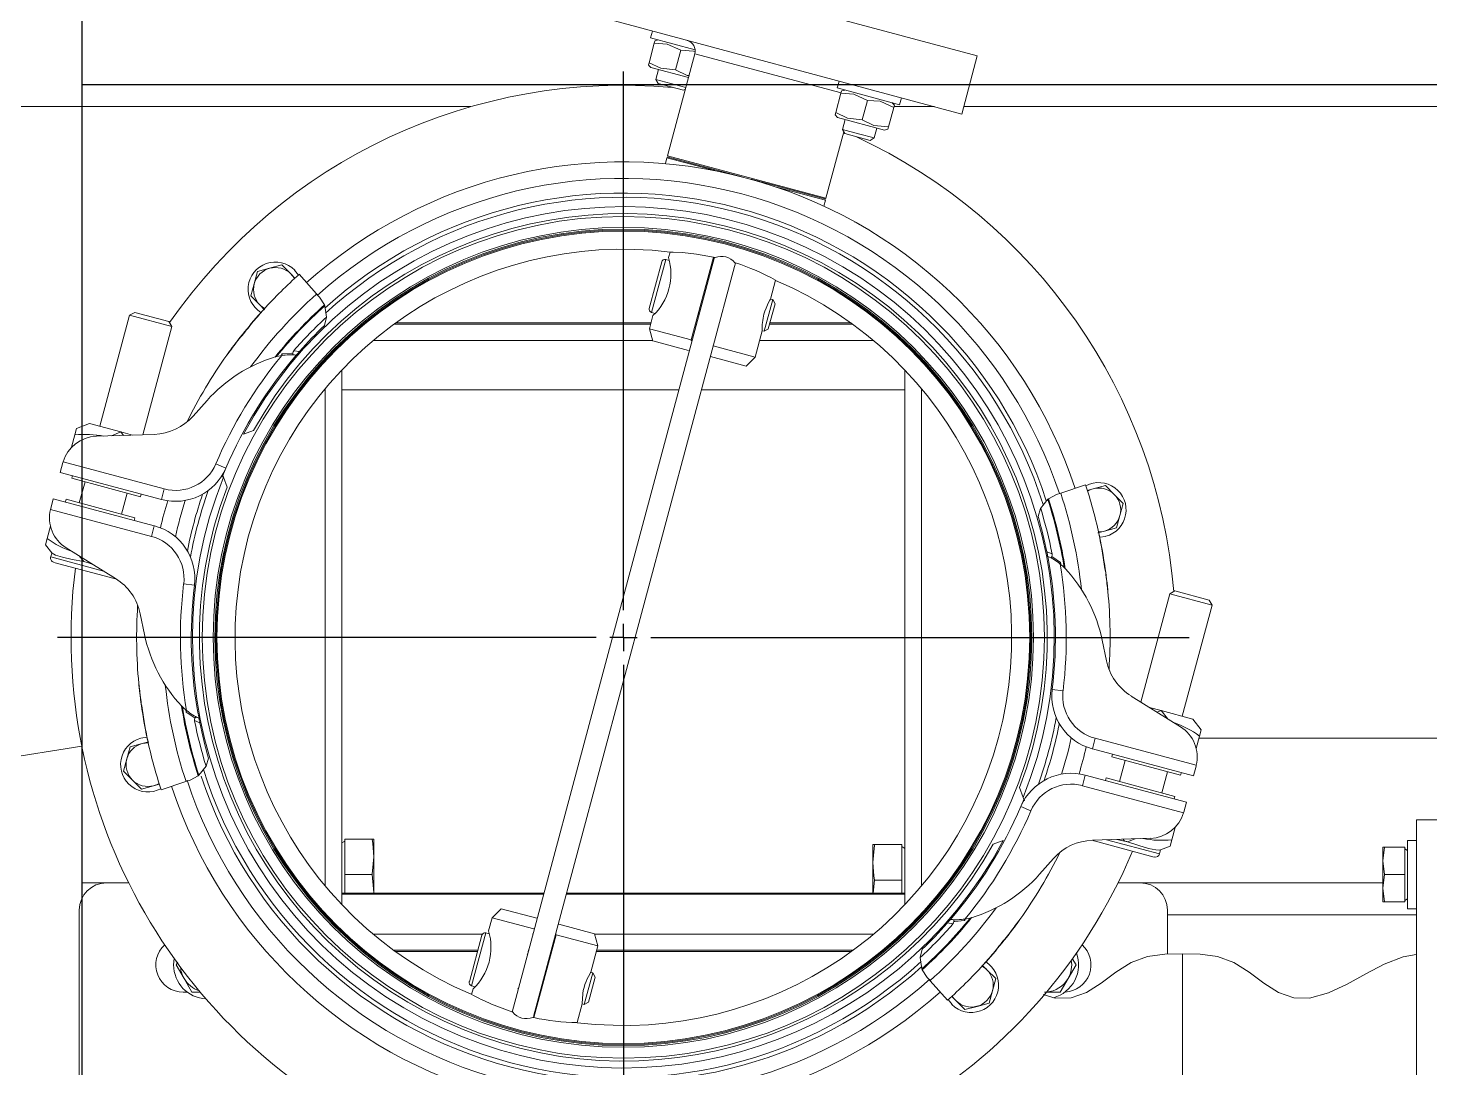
# Model space of a CAD drawing. Header units: millimetres. Extents: x -283029 to -254660, y -24907 to 10674.
# Drawn here: x -279119.95 to -279109.89, y -18343.87 to -18336.41 of the extents above; entities that cross this region are included whole.
import ezdxf

# ---------------------------------------------------------------- set-up
doc = ezdxf.new("R2010")
doc.units = ezdxf.units.MM
doc.header["$LTSCALE"] = 100

# ---------------------------------------------------------------- blocks, each defined once
blk = doc.blocks.new('SW_CENTERMARKSYMBOL_9')
at = {"color": 0, "linetype": 'Continuous'}
blk.add_line((0, 0.5), (0, 28.733), dxfattribs=at)
blk = doc.blocks.new('SW_CENTERMARKSYMBOL_10')
at = {"color": 0, "linetype": 'Continuous'}
for p, q in [((0, 0.5), (0, 10.35)), ((-0.5, 0), (-10.35, 0)), ((0, 0), (-0.25, 0)), ((0, 0), (0, 0.25)), ((0, 0), (0, -0.25)), ((0, 0), (0.25, 0)), ((0.5, 0), (10.35, 0)), ((0, -0.5), (0, -10.35))]:
    blk.add_line(p, q, dxfattribs=at)

msp = doc.modelspace()

# ---------------------------------------------------------------- linework, layer by layer
at = {"color": 1, "linetype": 'Continuous', "lineweight": 0}
for p, q in [((-279113.14, -18336.61), (-279114.876, -18336.145)), ((-279113.251, -18337.027), (-279115.902, -18336.316)), ((-279115.483, -18336.481), (-279115.47, -18336.432)), ((-279115.457, -18336.52), (-279115.494, -18336.659)), ((-279115.163, -18336.567), (-279115.483, -18336.481)), ((-279115.457, -18336.52), (-279115.452, -18336.504)), ((-279115.452, -18336.503), (-279115.428, -18336.496)), ((-279115.361, -18337.326), (-279115.165, -18336.595)), ((-279115.267, -18336.57), (-279115.305, -18336.709)), ((-279114.115, -18336.876), (-279115.165, -18336.595)), ((-279113.14, -18336.61), (-279113.251, -18337.027)), ((-279115.494, -18336.659), (-279115.498, -18336.674)), ((-279115.481, -18336.693), (-279115.498, -18336.676)), ((-279115.211, -18336.765), (-279115.481, -18336.693)), ((-279115.445, -18336.779), (-279115.426, -18336.708)), ((-279115.428, -18336.809), (-279115.445, -18336.779)), ((-279115.23, -18336.837), (-279115.445, -18336.779)), ((-279115.247, -18336.857), (-279115.428, -18336.809)), ((-279114.144, -18336.84), (-279114.135, -18336.808)), ((-279113.697, -18336.96), (-279114.144, -18336.84)), ((-279115.233, -18336.849), (-279115.247, -18336.857)), ((-279114.155, -18337.017), (-279114.118, -18336.878)), ((-279114.118, -18336.878), (-279114.113, -18336.863)), ((-279114.113, -18336.861), (-279114.089, -18336.855)), ((-279113.928, -18336.929), (-279113.966, -18337.068)), ((-279113.684, -18336.911), (-279113.697, -18336.96)), ((-279145.963, -18336.974), (-279116.771, -18336.974)), ((-279114.155, -18337.017), (-279114.159, -18337.033)), ((-279114.142, -18337.052), (-279114.159, -18337.034)), ((-279113.739, -18336.98), (-279113.776, -18337.119)), ((-279113.752, -18336.945), (-279113.734, -18336.963)), ((-279113.739, -18336.98), (-279113.734, -18336.963)), ((-279113.737, -18336.974), (-279113.447, -18336.974)), ((-279113.237, -18336.974), (-279108.377, -18336.974)), ((-279113.805, -18337.142), (-279114.142, -18337.052)), ((-279114.106, -18337.138), (-279114.087, -18337.067)), ((-279114.089, -18337.168), (-279114.106, -18337.138)), ((-279113.992, -18337.169), (-279114.106, -18337.138)), ((-279113.86, -18337.128), (-279113.879, -18337.199)), ((-279113.781, -18337.136), (-279113.805, -18337.142)), ((-279113.776, -18337.119), (-279113.781, -18337.136)), ((-279114.097, -18337.154), (-279114.225, -18337.63)), ((-279113.908, -18337.216), (-279114.089, -18337.168)), ((-279113.879, -18337.199), (-279113.992, -18337.169)), ((-279113.879, -18337.199), (-279113.908, -18337.216)), ((-279115.376, -18337.383), (-279115.365, -18337.341)), ((-279115.365, -18337.341), (-279115.356, -18337.336)), ((-279115.023, -18337.433), (-279115.365, -18337.341)), ((-279115.356, -18337.336), (-279115.361, -18337.326)), ((-279114.225, -18337.63), (-279115.361, -18337.326)), ((-279114.829, -18337.477), (-279115.356, -18337.336)), ((-279114.234, -18337.636), (-279114.761, -18337.495)), ((-279114.229, -18337.646), (-279114.571, -18337.554)), ((-279114.343, -18337.642), (-279114.343, -18337.642)), ((-279114.229, -18337.646), (-279114.24, -18337.687)), ((-279114.225, -18337.63), (-279114.234, -18337.636)), ((-279114.234, -18337.636), (-279114.229, -18337.646)), ((-279114.295, -18337.662), (-279114.295, -18337.662)), ((-279114.281, -18337.668), (-279114.281, -18337.668)), ((-279114.245, -18337.685), (-279114.245, -18337.685)), ((-279114.232, -18337.691), (-279114.232, -18337.691)), ((-279115.354, -18338.057), (-279115.343, -18338.017)), ((-279118.301, -18338.157), (-279118.214, -18338.134)), ((-279118.214, -18338.134), (-279118.126, -18338.11)), ((-279118.126, -18338.11), (-279118.062, -18338.174)), ((-279118.035, -18338.147), (-279118.007, -18338.182)), ((-279114.88, -18338.12), (-279116.322, -18343.502)), ((-279115.75, -18340.762), (-279115.025, -18338.055)), ((-279115.492, -18338.421), (-279115.403, -18338.088)), ((-279115.476, -18338.45), (-279115.374, -18338.071)), ((-279115.374, -18338.071), (-279115.349, -18338.078)), ((-279115.354, -18338.057), (-279115.354, -18338.057)), ((-279115.032, -18338.053), (-279115.192, -18338.648)), ((-279115.021, -18338.056), (-279115.032, -18338.053)), ((-279114.88, -18338.12), (-279114.873, -18338.096)), ((-279114.873, -18338.096), (-279114.877, -18338.095)), ((-279118.325, -18338.245), (-279118.348, -18338.332)), ((-279118.301, -18338.157), (-279118.325, -18338.245)), ((-279118.062, -18338.174), (-279118.031, -18338.206)), ((-279118.002, -18338.177), (-279117.877, -18338.317)), ((-279115.08, -18338.231), (-279115.072, -18338.233)), ((-279115.078, -18338.222), (-279115.075, -18338.223)), ((-279114.586, -18338.22), (-279114.622, -18338.354)), ((-279118.348, -18338.332), (-279118.284, -18338.396)), ((-279117.877, -18338.317), (-279117.856, -18338.34)), ((-279117.821, -18338.396), (-279117.856, -18338.34)), ((-279119.218, -18338.471), (-279119.181, -18338.45)), ((-279119.181, -18338.45), (-279118.936, -18338.515)), ((-279118.284, -18338.396), (-279118.25, -18338.431)), ((-279118.272, -18338.447), (-279118.272, -18338.447)), ((-279117.807, -18338.484), (-279117.819, -18338.402)), ((-279115.45, -18338.457), (-279115.476, -18338.45)), ((-279114.607, -18338.358), (-279114.668, -18338.585)), ((-279114.59, -18338.388), (-279114.639, -18338.568)), ((-279114.622, -18338.354), (-279114.607, -18338.358)), ((-279114.607, -18338.358), (-279114.59, -18338.388)), ((-279119.432, -18339.267), (-279119.218, -18338.471)), ((-279119.218, -18338.471), (-279118.915, -18338.552)), ((-279118.915, -18338.552), (-279119.123, -18339.328)), ((-279118.936, -18338.515), (-279118.915, -18338.552)), ((-279117.821, -18338.544), (-279117.807, -18338.484)), ((-279117.323, -18338.535), (-279115.482, -18338.535)), ((-279115.48, -18338.526), (-279117.311, -18338.526)), ((-279115.491, -18338.568), (-279115.466, -18338.473)), ((-279115.466, -18338.473), (-279115.466, -18338.473)), ((-279115.161, -18338.535), (-279115.153, -18338.535)), ((-279115.151, -18338.526), (-279115.159, -18338.526)), ((-279115.141, -18338.469), (-279115.143, -18338.468)), ((-279115.133, -18338.461), (-279115.141, -18338.459)), ((-279114.63, -18338.535), (-279114.033, -18338.535)), ((-279114.045, -18338.526), (-279114.627, -18338.526)), ((-279117.472, -18338.652), (-279115.468, -18338.652)), ((-279115.467, -18338.656), (-279115.491, -18338.568)), ((-279115.192, -18338.648), (-279115.491, -18338.568)), ((-279115.193, -18338.652), (-279115.185, -18338.652)), ((-279114.683, -18338.582), (-279114.733, -18338.771)), ((-279114.702, -18338.652), (-279113.883, -18338.652)), ((-279114.668, -18338.585), (-279114.683, -18338.582)), ((-279114.638, -18338.568), (-279114.668, -18338.585)), ((-279118.506, -18338.738), (-279118.507, -18338.737)), ((-279118.124, -18338.748), (-279118.13, -18338.755)), ((-279118.056, -18338.743), (-279118.124, -18338.748)), ((-279118.048, -18338.743), (-279118.056, -18338.743)), ((-279118.041, -18338.726), (-279118.001, -18338.731)), ((-279115.212, -18338.724), (-279115.467, -18338.655)), ((-279114.733, -18338.771), (-279115.033, -18338.691)), ((-279118.126, -18338.757), (-279118.127, -18338.758)), ((-279118.021, -18338.755), (-279118.024, -18338.756)), ((-279114.797, -18338.835), (-279115.053, -18338.766)), ((-279114.733, -18338.771), (-279114.798, -18338.835)), ((-279117.697, -18342.697), (-279117.697, -18338.865)), ((-279113.659, -18342.697), (-279113.659, -18338.865)), ((-279117.815, -18338.997), (-279117.815, -18342.565)), ((-279117.697, -18339.006), (-279115.28, -18339.006)), ((-279115.117, -18339.006), (-279113.659, -18339.006)), ((-279113.541, -18342.565), (-279113.541, -18338.997)), ((-279118.762, -18339.194), (-279118.662, -18339.082)), ((-279119.598, -18339.284), (-279119.507, -18339.247)), ((-279119.507, -18339.247), (-279119.28, -18339.308)), ((-279119.61, -18339.328), (-279119.634, -18339.418)), ((-279119.598, -18339.284), (-279119.61, -18339.328)), ((-279119.458, -18339.339), (-279119.042, -18339.325)), ((-279119.28, -18339.308), (-279119.348, -18339.335)), ((-279119.28, -18339.308), (-279119.197, -18339.33)), ((-279119.261, -18339.332), (-279119.28, -18339.308)), ((-279118.33, -18339.297), (-279118.402, -18339.323)), ((-279119.715, -18339.598), (-279119.696, -18339.528)), ((-279119.695, -18339.522), (-279119.696, -18339.528)), ((-279119.695, -18339.522), (-279118.97, -18339.716)), ((-279118.6, -18339.536), (-279118.528, -18339.567)), ((-279119.715, -18339.598), (-279118.99, -18339.792)), ((-279119.633, -18339.64), (-279119.628, -18339.621)), ((-279119.14, -18339.772), (-279119.633, -18339.64)), ((-279118.528, -18339.567), (-279118.555, -18339.633)), ((-279118.553, -18339.608), (-279118.545, -18339.631)), ((-279118.545, -18339.631), (-279118.519, -18339.703)), ((-279119.579, -18339.817), (-279119.538, -18339.665)), ((-279119.235, -18339.746), (-279119.276, -18339.898)), ((-279119.135, -18339.753), (-279119.14, -18339.772)), ((-279118.97, -18339.716), (-279118.99, -18339.792)), ((-279112.571, -18339.756), (-279112.63, -18339.787)), ((-279112.571, -18339.756), (-279112.542, -18339.746)), ((-279112.542, -18339.746), (-279112.364, -18339.688)), ((-279112.31, -18339.716), (-279112.353, -18339.727)), ((-279112.222, -18339.692), (-279112.31, -18339.716)), ((-279112.158, -18339.756), (-279112.222, -18339.692)), ((-279112.094, -18339.82), (-279112.158, -18339.756)), ((-279119.786, -18339.863), (-279119.784, -18339.857)), ((-279119.766, -18339.787), (-279119.784, -18339.857)), ((-279119.041, -18339.981), (-279119.766, -18339.787)), ((-279119.679, -18339.81), (-279119.673, -18339.791)), ((-279119.673, -18339.791), (-279119.181, -18339.923)), ((-279112.686, -18339.856), (-279112.704, -18339.915)), ((-279112.635, -18339.791), (-279112.686, -18339.856)), ((-279112.094, -18339.82), (-279112.118, -18339.908)), ((-279119.061, -18340.057), (-279119.786, -18339.863)), ((-279119.181, -18339.923), (-279119.186, -18339.942)), ((-279112.118, -18339.908), (-279112.141, -18339.995)), ((-279119.786, -18339.983), (-279119.81, -18340.072)), ((-279119.041, -18339.981), (-279119.061, -18340.057)), ((-279112.229, -18340.019), (-279112.275, -18340.031)), ((-279112.264, -18340.057), (-279112.264, -18340.057)), ((-279112.218, -18340.057), (-279112.263, -18340.063)), ((-279112.141, -18339.995), (-279112.229, -18340.019)), ((-279119.81, -18340.072), (-279119.822, -18340.117)), ((-279119.822, -18340.117), (-279119.776, -18340.176)), ((-279119.673, -18340.139), (-279119.319, -18340.359)), ((-279119.784, -18340.204), (-279119.776, -18340.175)), ((-279119.405, -18340.306), (-279119.784, -18340.204)), ((-279119.761, -18340.243), (-279119.33, -18340.358)), ((-279119.579, -18340.197), (-279119.547, -18340.238)), ((-279119.514, -18340.247), (-279119.505, -18340.243)), ((-279112.642, -18340.167), (-279112.603, -18340.183)), ((-279112.634, -18340.2), (-279112.636, -18340.198)), ((-279112.606, -18340.201), (-279112.599, -18340.205)), ((-279112.543, -18340.244), (-279112.599, -18340.205)), ((-279112.546, -18340.253), (-279112.546, -18340.254)), ((-279112.545, -18340.255), (-279112.546, -18340.254)), ((-279112.542, -18340.253), (-279112.543, -18340.244)), ((-279118.753, -18340.407), (-279118.831, -18340.398)), ((-279112.206, -18340.426), (-279112.207, -18340.426)), ((-279111.76, -18340.469), (-279111.723, -18340.448)), ((-279111.723, -18340.448), (-279111.478, -18340.514)), ((-279111.968, -18341.245), (-279111.76, -18340.469)), ((-279111.76, -18340.469), (-279111.457, -18340.55)), ((-279111.457, -18340.55), (-279111.67, -18341.347)), ((-279111.478, -18340.514), (-279111.457, -18340.55)), ((-279119.142, -18340.613), (-279119.111, -18340.76)), ((-279116.475, -18343.47), (-279115.75, -18340.762)), ((-279112.214, -18340.949), (-279112.244, -18340.801)), ((-279119.149, -18341.136), (-279119.149, -18341.136)), ((-279112.603, -18341.154), (-279112.525, -18341.164)), ((-279111.683, -18341.423), (-279112.037, -18341.202)), ((-279118.815, -18341.302), (-279118.812, -18341.318)), ((-279118.812, -18341.318), (-279118.756, -18341.357)), ((-279118.811, -18341.306), (-279118.81, -18341.307)), ((-279118.81, -18341.309), (-279118.81, -18341.307)), ((-279118.75, -18341.361), (-279118.756, -18341.357)), ((-279118.722, -18341.361), (-279118.72, -18341.364)), ((-279111.905, -18341.284), (-279111.822, -18341.306)), ((-279111.822, -18341.306), (-279111.851, -18341.318)), ((-279111.822, -18341.306), (-279111.595, -18341.367)), ((-279111.822, -18341.306), (-279111.777, -18341.364)), ((-279118.714, -18341.394), (-279118.752, -18341.378)), ((-279111.595, -18341.367), (-279111.534, -18341.444)), ((-279111.546, -18341.489), (-279111.534, -18341.444)), ((-279122.736, -18342.066), (-279119.56, -18341.561)), ((-279119.238, -18341.653), (-279119.215, -18341.566)), ((-279119.215, -18341.566), (-279119.127, -18341.543)), ((-279119.137, -18341.505), (-279119.093, -18341.498)), ((-279119.127, -18341.543), (-279119.08, -18341.53)), ((-279119.092, -18341.504), (-279119.091, -18341.504)), ((-279112.315, -18341.58), (-279112.295, -18341.505)), ((-279112.295, -18341.505), (-279111.57, -18341.699)), ((-279111.546, -18341.489), (-279111.57, -18341.578)), ((-279111.55, -18341.505), (-279108.62, -18341.505)), ((-279119.261, -18341.741), (-279119.238, -18341.653)), ((-279118.67, -18341.705), (-279118.652, -18341.647)), ((-279112.315, -18341.58), (-279111.59, -18341.775)), ((-279112.175, -18341.638), (-279112.17, -18341.619)), ((-279111.682, -18341.77), (-279112.175, -18341.638)), ((-279112.121, -18341.815), (-279112.08, -18341.664)), ((-279119.261, -18341.741), (-279119.197, -18341.805)), ((-279118.721, -18341.77), (-279118.67, -18341.705)), ((-279111.777, -18341.745), (-279111.818, -18341.896)), ((-279111.677, -18341.751), (-279111.682, -18341.77)), ((-279111.59, -18341.775), (-279111.571, -18341.705)), ((-279111.57, -18341.699), (-279111.571, -18341.705)), ((-279119.197, -18341.805), (-279119.133, -18341.869)), ((-279119.133, -18341.869), (-279119.046, -18341.846)), ((-279119.046, -18341.846), (-279119.003, -18341.834)), ((-279118.814, -18341.815), (-279118.992, -18341.874)), ((-279118.785, -18341.805), (-279118.814, -18341.815)), ((-279118.785, -18341.805), (-279118.726, -18341.774)), ((-279112.811, -18341.93), (-279112.837, -18341.859)), ((-279112.366, -18341.77), (-279112.386, -18341.845)), ((-279111.661, -18342.04), (-279112.386, -18341.845)), ((-279111.641, -18341.964), (-279112.366, -18341.77)), ((-279112.22, -18341.809), (-279112.215, -18341.79)), ((-279112.215, -18341.79), (-279111.723, -18341.922)), ((-279112.828, -18341.995), (-279112.805, -18341.939)), ((-279112.802, -18341.953), (-279112.811, -18341.93)), ((-279111.723, -18341.922), (-279111.728, -18341.941)), ((-279111.641, -18341.964), (-279111.66, -18342.034)), ((-279112.756, -18342.025), (-279112.828, -18341.995)), ((-279111.661, -18342.04), (-279111.66, -18342.034)), ((-279111.722, -18342.144), (-279111.745, -18342.233)), ((-279109.992, -18342.091), (-279109.796, -18342.091)), ((-279109.992, -18342.091), (-279109.992, -18347.561)), ((-279117.697, -18342.255), (-279117.674, -18342.242)), ((-279117.674, -18342.228), (-279117.48, -18342.228)), ((-279117.674, -18342.228), (-279117.674, -18342.483)), ((-279117.466, -18342.228), (-279117.48, -18342.228)), ((-279117.466, -18342.228), (-279117.466, -18342.356)), ((-279113.89, -18342.268), (-279113.876, -18342.268)), ((-279113.89, -18342.395), (-279113.89, -18342.268)), ((-279113.682, -18342.268), (-279113.876, -18342.268)), ((-279113.682, -18342.523), (-279113.682, -18342.268)), ((-279113.026, -18342.264), (-279112.954, -18342.238)), ((-279111.897, -18342.222), (-279112.314, -18342.236)), ((-279112.303, -18342.241), (-279111.872, -18342.357)), ((-279111.834, -18342.334), (-279112.213, -18342.233)), ((-279112.085, -18342.242), (-279112.139, -18342.23)), ((-279112.095, -18342.229), (-279112.085, -18342.242)), ((-279112.008, -18342.226), (-279112.062, -18342.248)), ((-279111.757, -18342.278), (-279111.745, -18342.233)), ((-279110.055, -18342.238), (-279109.992, -18342.238)), ((-279110.055, -18342.238), (-279110.055, -18342.728)), ((-279117.466, -18342.356), (-279117.466, -18342.611)), ((-279113.682, -18342.281), (-279113.659, -18342.295)), ((-279112.594, -18342.367), (-279112.694, -18342.48)), ((-279111.826, -18342.305), (-279111.834, -18342.334)), ((-279111.757, -18342.278), (-279111.827, -18342.306)), ((-279110.232, -18342.385), (-279110.221, -18342.287)), ((-279110.221, -18342.287), (-279110.232, -18342.287)), ((-279110.232, -18342.385), (-279110.232, -18342.287)), ((-279110.075, -18342.287), (-279110.221, -18342.287)), ((-279110.075, -18342.287), (-279110.075, -18342.483)), ((-279110.075, -18342.298), (-279110.055, -18342.309)), ((-279113.89, -18342.617), (-279113.89, -18342.395)), ((-279110.221, -18342.483), (-279110.232, -18342.385)), ((-279110.232, -18342.581), (-279110.232, -18342.385)), ((-279119.56, -18342.542), (-279119.383, -18342.542)), ((-279119.56, -18342.653), (-279119.56, -18342.542)), ((-279119.383, -18342.542), (-279119.225, -18342.542)), ((-279117.674, -18342.483), (-279117.48, -18342.483)), ((-279117.674, -18342.483), (-279117.674, -18342.617)), ((-279117.466, -18342.611), (-279117.48, -18342.483)), ((-279113.886, -18342.617), (-279113.876, -18342.523)), ((-279113.682, -18342.523), (-279113.876, -18342.523)), ((-279113.682, -18342.523), (-279113.682, -18342.617)), ((-279112.131, -18342.542), (-279111.973, -18342.542)), ((-279111.973, -18342.542), (-279110.232, -18342.542)), ((-279110.221, -18342.483), (-279110.232, -18342.581)), ((-279110.075, -18342.483), (-279110.221, -18342.483)), ((-279110.075, -18342.679), (-279110.075, -18342.483)), ((-279117.697, -18342.617), (-279116.247, -18342.617)), ((-279117.697, -18342.623), (-279116.249, -18342.623)), ((-279117.466, -18342.611), (-279117.466, -18342.617)), ((-279116.086, -18342.623), (-279113.659, -18342.623)), ((-279116.085, -18342.617), (-279113.659, -18342.617)), ((-279110.232, -18342.581), (-279110.221, -18342.679)), ((-279110.232, -18342.679), (-279110.232, -18342.581)), ((-279110.055, -18342.657), (-279110.075, -18342.669)), ((-279119.579, -18345.165), (-279119.579, -18342.738)), ((-279116.619, -18342.792), (-279116.555, -18342.728)), ((-279116.555, -18342.728), (-279116.299, -18342.796)), ((-279111.776, -18342.738), (-279111.776, -18343.054)), ((-279111.776, -18342.772), (-279109.992, -18342.772)), ((-279110.221, -18342.679), (-279110.232, -18342.679)), ((-279110.075, -18342.679), (-279110.221, -18342.679)), ((-279109.992, -18342.728), (-279110.055, -18342.728)), ((-279116.644, -18342.887), (-279116.619, -18342.792)), ((-279116.619, -18342.792), (-279116.319, -18342.872)), ((-279116.14, -18342.839), (-279115.885, -18342.907)), ((-279113.314, -18342.836), (-279113.355, -18342.83)), ((-279113.335, -18342.807), (-279113.332, -18342.805)), ((-279113.307, -18342.819), (-279113.3, -18342.819)), ((-279113.3, -18342.819), (-279113.232, -18342.813)), ((-279113.232, -18342.813), (-279113.226, -18342.806)), ((-279113.23, -18342.804), (-279113.229, -18342.803)), ((-279112.849, -18342.824), (-279112.849, -18342.824)), ((-279117.47, -18342.911), (-279116.69, -18342.911)), ((-279116.782, -18343.251), (-279116.693, -18342.918)), ((-279116.766, -18343.28), (-279116.664, -18342.901)), ((-279116.664, -18342.901), (-279116.639, -18342.908)), ((-279116.644, -18342.887), (-279116.644, -18342.887)), ((-279116.33, -18342.911), (-279116.326, -18342.911)), ((-279116.32, -18343.509), (-279116.16, -18342.915)), ((-279116.163, -18342.911), (-279116.159, -18342.911)), ((-279116.16, -18342.915), (-279115.861, -18342.995)), ((-279115.885, -18342.907), (-279115.861, -18342.995)), ((-279115.884, -18342.911), (-279113.886, -18342.911)), ((-279117.323, -18343.026), (-279116.722, -18343.026)), ((-279117.311, -18343.035), (-279116.724, -18343.035)), ((-279116.368, -18343.052), (-279116.365, -18343.053)), ((-279116.366, -18343.052), (-279116.365, -18343.053)), ((-279116.363, -18343.035), (-279116.359, -18343.035)), ((-279116.361, -18343.026), (-279116.357, -18343.026)), ((-279116.197, -18343.035), (-279116.193, -18343.035)), ((-279116.194, -18343.026), (-279116.19, -18343.026)), ((-279115.861, -18342.995), (-279115.912, -18343.184)), ((-279115.872, -18343.035), (-279114.045, -18343.035)), ((-279115.87, -18343.026), (-279114.033, -18343.026)), ((-279113.535, -18343.018), (-279113.549, -18343.078)), ((-279111.669, -18352.07), (-279111.669, -18343.052)), ((-279118.903, -18343.13), (-279118.899, -18343.085)), ((-279118.884, -18343.13), (-279118.873, -18343.11)), ((-279118.884, -18343.13), (-279118.828, -18343.228)), ((-279113.549, -18343.078), (-279113.537, -18343.159)), ((-279113.535, -18343.165), (-279113.5, -18343.221)), ((-279113.072, -18343.165), (-279113.104, -18343.133)), ((-279113.083, -18343.114), (-279113.084, -18343.114)), ((-279113.008, -18343.229), (-279113.072, -18343.165)), ((-279112.432, -18343.13), (-279112.489, -18343.228)), ((-279112.432, -18343.13), (-279112.459, -18343.084)), ((-279118.828, -18343.228), (-279118.771, -18343.326)), ((-279115.897, -18343.188), (-279115.958, -18343.415)), ((-279115.88, -18343.218), (-279115.929, -18343.398)), ((-279115.912, -18343.184), (-279115.897, -18343.188)), ((-279115.897, -18343.188), (-279115.88, -18343.218)), ((-279113.479, -18343.244), (-279113.5, -18343.221)), ((-279113.354, -18343.384), (-279113.479, -18343.244)), ((-279113.031, -18343.317), (-279113.008, -18343.229)), ((-279112.489, -18343.228), (-279112.545, -18343.326)), ((-279118.805, -18343.326), (-279118.834, -18343.326)), ((-279118.71, -18343.326), (-279118.771, -18343.326)), ((-279116.741, -18343.287), (-279116.766, -18343.28)), ((-279116.766, -18343.343), (-279116.756, -18343.303)), ((-279116.756, -18343.303), (-279116.756, -18343.303)), ((-279116.431, -18343.299), (-279116.434, -18343.298)), ((-279116.431, -18343.299), (-279116.432, -18343.298)), ((-279113.293, -18343.387), (-279113.325, -18343.355)), ((-279113.054, -18343.404), (-279113.031, -18343.317)), ((-279112.545, -18343.326), (-279112.659, -18343.326)), ((-279115.973, -18343.411), (-279116.008, -18343.545)), ((-279115.958, -18343.415), (-279115.973, -18343.411)), ((-279115.929, -18343.398), (-279115.958, -18343.415)), ((-279113.321, -18343.415), (-279113.35, -18343.379)), ((-279113.229, -18343.451), (-279113.293, -18343.387)), ((-279113.142, -18343.428), (-279113.229, -18343.451)), ((-279113.054, -18343.404), (-279113.142, -18343.428)), ((-279116.327, -18343.507), (-279116.32, -18343.509))]:
    msp.add_line(p, q, dxfattribs=at)
at = {"color": 3}
msp.add_line((-278948.83, -18336.817), (-279119.558, -18336.817), dxfattribs=at)
at = {"color": 1, "linetype": 'Continuous', "lineweight": 0}
for points in [[(-279115.267, -18336.57), (-279115.364, -18336.526), (-279115.457, -18336.52)], [(-279115.164, -18336.582), (-279115.175, -18336.577), (-279115.267, -18336.57)], [(-279115.305, -18336.709), (-279115.41, -18336.699), (-279115.494, -18336.659)], [(-279115.207, -18336.751), (-279115.221, -18336.75), (-279115.305, -18336.709)], [(-279114.135, -18336.808), (-279114.135, -18336.807), (-279114.131, -18336.791)], [(-279113.928, -18336.929), (-279114.025, -18336.885), (-279114.118, -18336.878)], [(-279113.739, -18336.98), (-279113.836, -18336.936), (-279113.928, -18336.929)], [(-279113.966, -18337.068), (-279114.071, -18337.058), (-279114.155, -18337.017)], [(-279113.776, -18337.119), (-279113.882, -18337.109), (-279113.966, -18337.068)], [(-279113.991, -18337.816), (-279113.989, -18337.817), (-279113.988, -18337.817), (-279113.988, -18337.818)], [(-279115.032, -18338.053), (-279115.154, -18338.032), (-279115.254, -18338.021), (-279115.32, -18338.018), (-279115.343, -18338.017), (-279115.343, -18338.017)], [(-279117.821, -18338.396), (-279117.819, -18338.4), (-279117.819, -18338.402)], [(-279114.622, -18338.354), (-279114.622, -18338.354), (-279114.623, -18338.356), (-279114.627, -18338.362), (-279114.639, -18338.385), (-279114.655, -18338.42), (-279114.663, -18338.442), (-279114.67, -18338.463)], [(-279118.516, -18338.75), (-279118.518, -18338.753), (-279118.519, -18338.755), (-279118.52, -18338.755)], [(-279118.126, -18338.757), (-279118.124, -18338.754), (-279118.124, -18338.748)], [(-279118.008, -18338.74), (-279118.015, -18338.747), (-279118.021, -18338.755)], [(-279118.008, -18338.74), (-279118.004, -18338.735), (-279118.001, -18338.731)], [(-279112.635, -18339.791), (-279112.632, -18339.789), (-279112.63, -18339.787)], [(-279112.267, -18340.042), (-279112.268, -18340.038), (-279112.269, -18340.036), (-279112.269, -18340.036)], [(-279112.267, -18340.024), (-279112.249, -18340.023), (-279112.229, -18340.019)], [(-279119.547, -18340.238), (-279119.629, -18340.222), (-279119.699, -18340.206), (-279119.749, -18340.191), (-279119.773, -18340.178), (-279119.776, -18340.176)], [(-279119.482, -18340.258), (-279119.494, -18340.254), (-279119.514, -18340.247)], [(-279112.642, -18340.167), (-279112.64, -18340.174), (-279112.639, -18340.178)], [(-279112.636, -18340.198), (-279112.637, -18340.189), (-279112.639, -18340.178)], [(-279112.546, -18340.253), (-279112.546, -18340.248), (-279112.543, -18340.244)], [(-279119.319, -18340.359), (-279119.324, -18340.359), (-279119.33, -18340.358)], [(-279118.81, -18341.309), (-279118.81, -18341.313), (-279118.812, -18341.318)], [(-279118.72, -18341.364), (-279118.719, -18341.372), (-279118.716, -18341.383)], [(-279118.714, -18341.394), (-279118.715, -18341.388), (-279118.716, -18341.383)], [(-279119.089, -18341.537), (-279119.107, -18341.539), (-279119.127, -18341.543)], [(-279119.089, -18341.519), (-279119.088, -18341.524), (-279119.087, -18341.526), (-279119.087, -18341.526)], [(-279118.721, -18341.77), (-279118.724, -18341.773), (-279118.726, -18341.774)], [(-279117.466, -18342.356), (-279117.474, -18342.259), (-279117.48, -18342.228)], [(-279113.876, -18342.268), (-279113.876, -18342.272), (-279113.89, -18342.395)], [(-279112.304, -18342.241), (-279112.309, -18342.239), (-279112.314, -18342.236)], [(-279112.062, -18342.248), (-279111.983, -18342.274), (-279111.913, -18342.295), (-279111.86, -18342.306), (-279111.831, -18342.307), (-279111.827, -18342.306)], [(-279117.48, -18342.483), (-279117.479, -18342.479), (-279117.466, -18342.356)], [(-279113.89, -18342.395), (-279113.881, -18342.492), (-279113.876, -18342.523)], [(-279113.348, -18342.822), (-279113.352, -18342.827), (-279113.355, -18342.83)], [(-279113.348, -18342.822), (-279113.341, -18342.814), (-279113.335, -18342.807)], [(-279113.23, -18342.804), (-279113.231, -18342.808), (-279113.232, -18342.813)], [(-279112.84, -18342.812), (-279112.838, -18342.808), (-279112.836, -18342.806), (-279112.836, -18342.806)], [(-279112.667, -18343.344), (-279112.581, -18343.369), (-279112.466, -18343.368), (-279112.357, -18343.328), (-279112.252, -18343.261), (-279112.146, -18343.183), (-279112.037, -18343.114), (-279111.92, -18343.07), (-279111.796, -18343.054), (-279111.669, -18343.052)], [(-279111.669, -18343.052), (-279111.541, -18343.054), (-279111.417, -18343.07), (-279111.3, -18343.114), (-279111.191, -18343.183), (-279111.085, -18343.261), (-279110.98, -18343.328), (-279110.871, -18343.368), (-279110.757, -18343.369), (-279110.623, -18343.331), (-279110.488, -18343.269), (-279110.353, -18343.195), (-279110.222, -18343.126), (-279110.086, -18343.072), (-279109.993, -18343.056)], [(-279113.535, -18343.165), (-279113.536, -18343.161), (-279113.537, -18343.159)], [(-279115.912, -18343.184), (-279115.912, -18343.184), (-279115.913, -18343.186), (-279115.917, -18343.192), (-279115.929, -18343.215), (-279115.937, -18343.231), (-279115.945, -18343.25), (-279115.953, -18343.272), (-279115.96, -18343.293), (-279115.965, -18343.315), (-279115.969, -18343.337), (-279115.972, -18343.376), (-279115.973, -18343.402), (-279115.973, -18343.409), (-279115.973, -18343.411)], [(-279117.365, -18343.746), (-279117.367, -18343.745), (-279117.368, -18343.744), (-279117.368, -18343.744)]]:
    msp.add_lwpolyline(points, dxfattribs=at)
for radius in [3.019, 2.941, 2.929, 2.921, 2.914]:
    msp.add_circle((-279115.678, -18340.781), radius, dxfattribs=at)
for centre, radius, start, end in [((-279115.241, -18336.575), 0.0784, 345, 75), ((-279115.678, -18340.781), 3.96, 84.9022, 145.2489), ((-279115.678, -18340.781), 3.96, 4.7511, 65.0978), ((-279115.678, -18340.781), 3.411, 18.2515, 131.7485), ((-279115.678, -18340.781), 3.292, 18.2515, 131.8363), ((-279115.678, -18340.781), 3.187, 17.9044, 132.2049), ((-279115.678, -18340.781), 3.157, 17.5733, 132.5786), ((-279115.678, -18340.781), 3.089, 338.1521, 151.8479), ((-279115.678, -18340.781), 3.039, 339.2246, 150.7754), ((-279115.678, -18340.781), 3.411, 60.8572, 60.9154), ((-279115.678, -18340.781), 2.784, 83.0976, 165), ((-279114.976, -18338.175), 0.127, 39.1603, 110.5565), ((-279118.173, -18338.285), 0.196, 45, 238.2197), ((-279118.173, -18338.285), 0.157, 105, 165), ((-279118.173, -18338.285), 0.157, 45, 105), ((-279115.749, -18338.174), 0.412, 313.4222, 16.5778), ((-279115.38, -18338.094), 0.0235, 75, 165), ((-279115.387, -18339.68), 1.666, 61.2569, 72.042), ((-279118.173, -18338.285), 0.157, 165, 225), ((-279115.678, -18340.781), 3.49, 131.7485, 137.6323), ((-279118.173, -18338.285), 0.157, 29.2861, 45), ((-279115.678, -18340.781), 2.784, 263.1774, 66.9034), ((-279115.678, -18340.781), 3.302, 131.7485, 144.032), ((-279115.678, -18340.781), 3.49, 137.782, 144.4087), ((-279115.678, -18340.781), 3.49, 138.031, 140.0688), ((-279115.678, -18340.781), 3.489, 138.031, 140.0289), ((-279118.173, -18338.285), 0.157, 225, 240.7139), ((-279117.164, -18339.402), 1.463, 138.3006, 139.252), ((-279115.817, -18340.63), 3.286, 138.0979, 138.3623), ((-279115.678, -18340.781), 3.49, 137.6705, 137.782), ((-279115.678, -18340.781), 3.206, 131.9495, 141.1627), ((-279115.678, -18340.781), 3.2, 131.9902, 141.0101), ((-279115.47, -18338.427), 0.0235, 165, 255), ((-279119.358, -18337.811), 1.242, 318.0985, 324.0921), ((-279119.896, -18337.377), 1.932, 319.241, 322.9497), ((-279115.678, -18340.781), 3.132, 132.8261, 138.9973), ((-279115.678, -18340.781), 3.098, 133.7667, 138.5754), ((-279114.273, -18338.567), 0.41, 165.3757, 182.082), ((-279115.678, -18340.781), 3.49, 142.1218, 144.1597), ((-279115.678, -18340.781), 3.489, 142.1617, 144.1597), ((-279115.678, -18340.781), 3.49, 142.3419, 142.8375), ((-279115.678, -18340.781), 3.49, 141.845, 142.3419), ((-279115.401, -18341.058), 3.876, 143.2349, 143.5939), ((-279125.746, -18333.48), 8.947, 323.912, 324.0091), ((-279115.678, -18340.781), 3.49, 144.0672, 144.1852), ((-279118.025, -18338.745), 0.0238, 173.0482, 201.8233), ((-279118.022, -18338.744), 0.0264, 137.7199, 177.7326), ((-279115.678, -18340.781), 3.49, 144.5584, 153.7335), ((-279117.862, -18339.795), 1.072, 106.9105, 138.2757), ((-279115.679, -18340.78), 3.175, 140.4666, 156.9284), ((-279115.678, -18340.781), 3.098, 139.1507, 156.9261), ((-279118.064, -18339.146), 0.392, 99.3659, 106.2793), ((-279118.064, -18339.146), 0.392, 84.1563, 99.3659), ((-279119.055, -18338.933), 0.392, 271.9036, 318.2757), ((-279119.45, -18339.594), 0.255, 91.9036, 163.5895), ((-279119.535, -18340.02), 0.695, 78.977, 96.1863), ((-279118.888, -18339.413), 0.314, 255, 336.9261), ((-279118.888, -18339.413), 0.392, 255, 336.9261), ((-279115.678, -18340.781), 3.089, 158.1521, 331.8479), ((-279115.678, -18340.781), 3.187, 161.2031, 168.7969), ((-279115.678, -18340.781), 3.157, 160.4969, 169.5031), ((-279115.678, -18340.781), 3.039, 159.2246, 330.7754), ((-279115.678, -18340.781), 3.302, 5.968, 18.2515), ((-279115.678, -18340.781), 3.49, 12.3677, 18.2515), ((-279112.269, -18339.867), 0.196, 285, 118.1009), ((-279112.269, -18339.867), 0.157, 105, 120.7139), ((-279112.269, -18339.867), 0.157, 45, 105), ((-279112.269, -18339.867), 0.157, 345, 45), ((-279115.678, -18340.781), 3.411, 163.3092, 166.6908), ((-279115.678, -18340.781), 3.292, 162.6522, 167.3478), ((-279115.678, -18340.781), 3.132, 11.0027, 17.1739), ((-279115.678, -18340.781), 3.2, 8.9899, 18.0098), ((-279115.678, -18340.781), 3.206, 8.8373, 18.0505), ((-279119.538, -18339.923), 0.255, 166.4105, 238.0964), ((-279115.678, -18340.781), 3.098, 11.4246, 16.2333), ((-279112.269, -18339.867), 0.157, 285, 345), ((-279119.142, -18340.36), 0.314, 353.0739, 75), ((-279119.142, -18340.36), 0.392, 353.0739, 75), ((-279115.678, -18340.781), 2.784, 165, 246.9019), ((-279116.069, -18340.8), 3.876, 11.0442, 11.4032), ((-279115.678, -18340.781), 3.49, 5.5913, 12.218), ((-279103.507, -18338.225), 8.947, 191.7213, 191.8184), ((-279115.678, -18340.781), 3.489, 9.9711, 11.969), ((-279115.678, -18340.781), 3.49, 9.9312, 11.969), ((-279119.399, -18339.511), 0.695, 233.8137, 251.023), ((-279119.754, -18340.212), 0.0314, 165, 255), ((-279119.618, -18340.57), 0.34, 72.1328, 77.8672), ((-279115.678, -18340.781), 3.098, 353.0739, 10.8493), ((-279112.794, -18340.558), 0.392, 50.6341, 65.8437), ((-279112.627, -18340.192), 0.0233, 307.8545, 337.2761), ((-279112.629, -18340.189), 0.0264, 332.267, 12.2803), ((-279112.794, -18340.558), 0.392, 43.7207, 50.6341), ((-279115.677, -18340.781), 3.175, 353.0716, 9.5334), ((-279111.006, -18340.049), 1.242, 185.9079, 191.9015), ((-279110.323, -18339.942), 1.932, 187.0503, 190.759), ((-279115.678, -18340.781), 3.96, 172.8052, 247.0324), ((-279119.526, -18340.692), 0.392, 11.7243, 58.0964), ((-279113.294, -18341.019), 1.072, 11.7243, 43.0895), ((-279115.678, -18340.781), 3.49, 8.0211, 8.155), ((-279115.678, -18340.781), 3.49, 5.8403, 7.8782), ((-279115.678, -18340.781), 3.489, 5.8403, 7.8383), ((-279115.678, -18340.781), 3.49, 7.1625, 7.2963), ((-279115.679, -18340.781), 3.175, 173.0716, 189.5334), ((-279115.678, -18340.781), 3.098, 173.0739, 190.8493), ((-279115.678, -18340.781), 3.49, 5.9752, 6.272), ((-279115.678, -18340.781), 3.49, 5.8917, 5.9752), ((-279114.727, -18340.684), 2.534, 5.8091, 5.9185), ((-279113.658, -18340.605), 1.463, 6.1099, 7.0613), ((-279115.473, -18340.779), 3.285, 5.9072, 6.1717), ((-279115.678, -18340.781), 3.49, 5.4798, 5.5913), ((-279115.678, -18340.781), 3.49, 356.2311, 5.4416), ((-279115.678, -18340.781), 3.49, 176.2665, 185.4416), ((-279118.062, -18340.542), 1.072, 191.7243, 223.0895), ((-279111.83, -18340.869), 0.392, 191.7243, 238.0964), ((-279117.698, -18340.956), 1.463, 186.1099, 187.0613), ((-279115.678, -18340.781), 3.49, 185.4798, 185.5913), ((-279115.883, -18340.783), 3.285, 185.9072, 186.1717), ((-279115.678, -18340.781), 3.49, 185.5913, 192.218), ((-279116.628, -18340.878), 2.534, 185.8091, 185.9185), ((-279115.678, -18340.781), 3.489, 185.8403, 187.8383), ((-279115.678, -18340.781), 3.49, 185.8403, 187.8782), ((-279115.678, -18340.781), 3.49, 185.8917, 185.9752), ((-279115.678, -18340.781), 3.49, 185.9752, 186.272), ((-279115.678, -18340.781), 3.302, 185.968, 198.2515), ((-279112.214, -18341.202), 0.392, 173.0739, 255), ((-279112.214, -18341.202), 0.314, 173.0739, 255), ((-279115.678, -18340.781), 3.49, 187.1625, 187.2963), ((-279120.35, -18341.513), 1.242, 5.9079, 11.9015), ((-279121.033, -18341.62), 1.932, 7.0503, 10.759), ((-279115.678, -18340.781), 3.49, 188.0211, 188.155), ((-279115.678, -18340.781), 3.206, 188.8373, 198.0505), ((-279118.561, -18341.003), 0.392, 223.7207, 230.6341), ((-279115.678, -18340.781), 3.2, 188.9899, 198.0098), ((-279118.561, -18341.003), 0.392, 230.6341, 245.8437), ((-279118.726, -18341.373), 0.0264, 152.267, 192.2803), ((-279118.728, -18341.37), 0.0233, 127.8545, 157.2761), ((-279115.678, -18340.781), 3.157, 340.4969, 349.5031), ((-279115.678, -18340.781), 3.49, 189.9312, 191.969), ((-279115.678, -18340.781), 3.489, 189.9711, 191.969), ((-279115.678, -18340.781), 3.132, 191.0027, 197.1739), ((-279115.678, -18340.781), 3.098, 191.4246, 196.2333), ((-279115.678, -18340.781), 3.187, 341.2031, 348.7969), ((-279111.957, -18342.05), 0.695, 53.8137, 71.023), ((-279111.818, -18341.639), 0.255, 346.4105, 58.0964), ((-279119.087, -18341.694), 0.196, 105, 298.1009), ((-279119.087, -18341.694), 0.157, 105, 165), ((-279127.849, -18343.337), 8.947, 11.7213, 11.8184), ((-279115.287, -18340.762), 3.876, 191.0442, 191.4032), ((-279115.678, -18340.781), 3.49, 192.3677, 198.2515), ((-279115.678, -18340.781), 3.292, 342.6522, 347.3478), ((-279115.678, -18340.781), 3.411, 343.3092, 346.6908), ((-279119.087, -18341.694), 0.157, 165, 225), ((-279115.678, -18340.781), 3.157, 197.4692, 312.588), ((-279112.467, -18342.148), 0.392, 75, 156.9261), ((-279119.087, -18341.694), 0.157, 225, 285), ((-279119.087, -18341.694), 0.157, 285, 300.7139), ((-279115.678, -18340.781), 3.411, 198.2515, 311.7485), ((-279115.678, -18340.781), 3.292, 198.1524, 311.8547), ((-279115.678, -18340.781), 3.187, 198.2082, 312.2124), ((-279112.467, -18342.148), 0.314, 75, 156.9261), ((-279115.678, -18340.781), 3.098, 319.1507, 336.9261), ((-279115.677, -18340.781), 3.175, 320.4666, 336.9284), ((-279111.906, -18341.968), 0.255, 271.9036, 343.5895), ((-279112.301, -18342.628), 0.392, 91.9036, 138.2757), ((-279112.161, -18342.573), 0.34, 73.039, 76.961), ((-279111.82, -18341.542), 0.695, 258.977, 276.1863), ((-279115.678, -18340.781), 3.96, 262.9676, 337.1975), ((-279115.678, -18340.781), 3.49, 324.5584, 333.7689), ((-279111.864, -18342.326), 0.0314, 255, 345), ((-279119.383, -18342.738), 0.196, 90, 180), ((-279113.494, -18341.767), 1.072, 286.9105, 318.2757), ((-279111.973, -18342.738), 0.196, 0, 90), ((-279115.678, -18340.781), 3.302, 311.7485, 324.032), ((-279115.678, -18340.781), 3.132, 312.8261, 318.9973), ((-279115.678, -18340.781), 3.2, 311.9902, 321.0101), ((-279115.678, -18340.781), 3.206, 311.9495, 321.1627), ((-279115.678, -18340.781), 3.098, 313.7667, 318.5754), ((-279113.292, -18342.415), 0.392, 264.1563, 279.3659), ((-279113.334, -18342.818), 0.0264, 317.7199, 357.7326), ((-279113.331, -18342.816), 0.0238, 353.0482, 21.8233), ((-279113.292, -18342.415), 0.392, 279.3659, 286.2793), ((-279115.678, -18340.781), 3.49, 317.782, 324.4087), ((-279115.678, -18340.781), 3.49, 322.1218, 324.1597), ((-279115.678, -18340.781), 3.489, 322.1617, 324.1597), ((-279115.678, -18340.781), 3.49, 324.0672, 324.1852), ((-279115.954, -18340.504), 3.876, 323.2349, 323.5939), ((-279105.61, -18348.082), 8.947, 143.912, 144.0091), ((-279117.039, -18343.004), 0.412, 313.4222, 16.5778), ((-279116.67, -18342.924), 0.0235, 75, 165), ((-279111.998, -18343.751), 1.242, 138.0985, 144.0921), ((-279111.46, -18344.185), 1.932, 139.241, 142.9497), ((-279115.678, -18340.781), 3.49, 321.845, 322.3419), ((-279115.678, -18340.781), 3.49, 322.3419, 322.8375), ((-279118.834, -18343.13), 0.196, 132.6668, 270), ((-279115.678, -18340.781), 3.489, 318.031, 320.0289), ((-279115.678, -18340.781), 3.49, 318.031, 320.0688), ((-279112.659, -18343.13), 0.245, 285.509, 20.339), ((-279112.521, -18343.13), 0.196, 272.9684, 47.3332), ((-279118.658, -18343.13), 0.245, 180, 267.1629), ((-279118.658, -18343.13), 0.196, 184.9861, 210), ((-279115.678, -18340.781), 3.49, 311.7485, 317.6323), ((-279113.183, -18343.276), 0.196, 225, 58.2197), ((-279113.183, -18343.276), 0.157, 45, 60.7139), ((-279114.192, -18342.159), 1.463, 318.3006, 319.252), ((-279115.678, -18340.781), 3.49, 317.6705, 317.782), ((-279115.539, -18340.931), 3.286, 318.0979, 318.3623), ((-279113.183, -18343.276), 0.157, 345, 45), ((-279112.659, -18343.13), 0.196, 330, 9.8447), ((-279118.658, -18343.13), 0.196, 210, 251.5229), ((-279116.76, -18343.257), 0.0235, 165, 255), ((-279112.659, -18343.13), 0.196, 274.3735, 330), ((-279115.969, -18341.882), 1.664, 241.2549, 252.4561), ((-279113.183, -18343.276), 0.157, 209.2861, 225), ((-279113.183, -18343.276), 0.157, 285, 345), ((-279116.373, -18343.389), 0.127, 219.1997, 291.0834), ((-279113.183, -18343.276), 0.157, 225, 285), ((-279115.975, -18341.881), 1.664, 258.0331, 268.8316), ((-279115.678, -18340.781), 3.411, 240.8572, 240.9154)]:
    msp.add_arc(centre, radius, start, end, dxfattribs=at)

# ---------------------------------------------------------------- block references
at = {"color": 1, "linetype": 'Continuous', "lineweight": 0, "xscale": -0.3921021967944399, "yscale": 0.3921021967944399, "zscale": 0.3921021967944399}
for name, p in [('SW_CENTERMARKSYMBOL_9', (-279119.558, -18347.501)), ('SW_CENTERMARKSYMBOL_10', (-279115.678, -18340.781))]:
    msp.add_blockref(name, p, dxfattribs=at)

doc.saveas('drawing.dxf')
